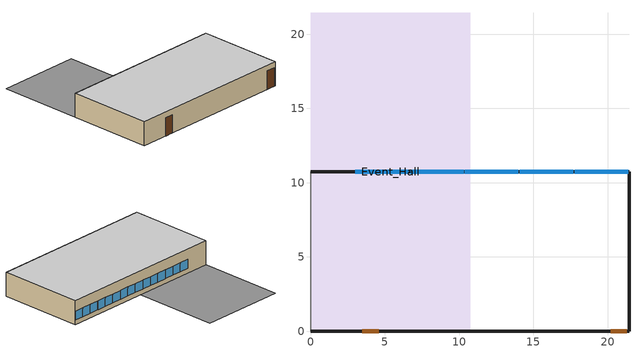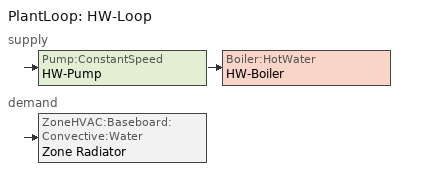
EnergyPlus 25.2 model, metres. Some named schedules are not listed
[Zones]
Event_Hall
 floor ground (Floor_Construction): 0,0 0,21.44 10.74,21.44 10.74,0 z0
 wall outside (Insulated_Brick_Wall): 0,0 21.44,0 21.44,10.74 0,10.74 z0:3
 wall adiabatic (Insulated_Brick_Wall): 0,10.74 0,0 z0:3
 window (Window_Double_LowE_Argon): 6.6,10.74 5.4,10.74 / 5.4,10.74 4.2,10.74 / 4.2,10.74 3,10.74 / 10.3,10.74 9.1,10.74 / 9.1,10.74 7.9,10.74 / 7.9,10.74 6.7,10.74 / 14,10.74 12.8,10.74 / 12.8,10.74 11.6,10.74 / 11.6,10.74 10.4,10.74 / 17.7,10.74 16.5,10.74 / 16.5,10.74 15.3,10.74 / 15.3,10.74 14.1,10.74 / 21.4,10.74 20.2,10.74 / 20.2,10.74 19,10.74 / 19,10.74 17.8,10.74 z0.6:1.7
 door (Simple_Door): 3.5,0 4.6,0 / 20.2,0 21.3,0 z0:2.28
 ceiling adiabatic (Concrete_Roof): 0,0 21.44,0 21.44,10.74 0,10.74 z3
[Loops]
PlantLoop 'HW-Loop'
 supply: Pump:ConstantSpeed 'HW-Pump' > Boiler:HotWater 'HW-Boiler'
 demand: ZoneHVAC:Baseboard:Convective:Water 'Zone Radiator'
[Building]
eventhall: North Axis {deg}=0; Terrain=City; Loads Convergence Tolerance Value {W}=0.05; Temperature Convergence Tolerance Value {deltaC}=0.05; Solar Distribution=FullExterior; Maximum Number of Warmup Days=30; Minimum Number of Warmup Days=6
[Site:Location]
Kalamata_Greece: Latitude {deg}=37.02; Longitude {deg}=22.11; Time Zone {hr}=2; Elevation {m}=8
[SizingPeriod:DesignDay] Day of Month=21; Dry-Bulb Temperature Range Modifier Type=DefaultMultipliers; Barometric Pressure {Pa}=101325; Wind Speed {m/s}=3; Wind Direction {deg}=0; Rain Indicator=No; Snow Indicator=No; Daylight Saving Time Indicator=No; Solar Model Indicator=ASHRAEClearSky; Sky Clearness=1
Name | Month | Day Type | Maximum Dry-Bulb Temperature {C} | Daily Dry-Bulb Temperature Range {C} | Humidity Condition Type | Wetbulb or DewPoint at Maximum Dry-Bulb {C}
KalamataSummerDesignDay | 7 | SummerDesignDay | 33.2 | 11 | Wetbulb | 23
KalamataWinterDesignDay | 1 | WinterDesignDay | 1.2 | 0 | WetBulb | -1.5
[Material]
Plaster_Outer; Plaster_Inner: Smooth, 0.015, 0.87, 1800, 840, 0.9, 0.65, 0.65
Hollow_Brick_Core: MediumRough, 0.22, 0.35, 800, 840, 0.9, 0.7, 0.7
Cement_Lime_Render: MediumRough, 0.02, 0.87, 1800, 840, 0.9, 0.65, 0.65
Hollow_Clay_Brick: MediumRough, 0.25, 0.35, 800, 840, 0.9, 0.7, 0.7
EPS_Insulation: Smooth, 0.06, 0.035, 20, 1400, 0.9, 0.7, 0.7
Gypsum_Plaster: Smooth, 0.02, 0.25, 950, 1090, 0.9, 0.65, 0.65
Roof_Concrete: MediumRough, 0.2, 1.75, 2300, 880, 0.9, 0.6, 0.6
Door_Material: MediumRough, 0.04, 0.03, 32, 1400, 0.9, 0.7, 0.7
[Construction]
Floor_Construction: Plaster_Outer, Hollow_Brick_Core, Plaster_Inner
Insulated_Brick_Wall: Cement_Lime_Render, Hollow_Clay_Brick, EPS_Insulation, Gypsum_Plaster
Window_Double_LowE_Argon: Glass_LowE_4mm, Argon_16mm, Glass_Clear_4mm
Concrete_Roof: Roof_Concrete
Simple_Door: Door_Material
[WindowMaterial:Glazing]
Glass_LowE_4mm: SpectralAverage, 0.004, 0.84, 0.04, 0.04, 0.78, 0.1, 0.1, 0.04, 0.84, 0.84, 1
Glass_Clear_4mm: SpectralAverage, , 0.004, 0.84, 0.075, 0.075, 0.89, 0.08, 0.08, 0, 0.84, 0.84, 1
[WindowMaterial:Gas]
Argon_16mm: Gas Type=Argon; Thickness {m}=0.016
[Zone]
Event_Hall: Type=1; Multiplier=1; Ceiling Height {m}=3; Volume {m3}=690.78
[Sizing:Zone]
Event_Hall: Zone Cooling Design Supply Air Temperature Input Method=SupplyAirTemperature; Cooling Design Supply Air Temperature {C}=14; Zone Heating Design Supply Air Temperature Input Method=SupplyAirTemperature; Heating Design Supply Air Temperature {C}=40; Zone Cooling Design Supply Air Humidity Ratio {kgWater/kgDryAir}=0.009; Zone Heating Design Supply Air Humidity Ratio {kgWater/kgDryAir}=0.004
[Sizing:Plant]
HW-Loop: Heating, 82, 11
[Sizing:System]
AirLoop: Type of Load to Size On=Sensible; Design Outdoor Air Flow Rate {m3/s}=autosize; Minimum System Air Flow Ratio=0.3; Preheat Design Temperature {C}=4.5; Preheat Design Humidity Ratio {kgWater/kgDryAir}=0.008; Precool Design Temperature {C}=11; Precool Design Humidity Ratio {kgWater/kgDryAir}=0.008; Central Cooling Design Supply Air Temperature {C}=12.8; Central Heating Design Supply Air Temperature {C}=16.7; Sizing Option=NonCoincident; 100% Outdoor Air in Cooling=No; 100% Outdoor Air in Heating=No; Central Cooling Design Supply Air Humidity Ratio {kgWater/kgDryAir}=0.0085; Central Heating Design Supply Air Humidity Ratio {kgWater/kgDryAir}=0.008; Cooling Supply Air Flow Rate Method=DesignDay; Cooling Supply Air Flow Rate {m3/s}=0.333; Heating Supply Air Flow Rate Method=DesignDay; Heating Supply Air Flow Rate {m3/s}  (since you don't want air heating)=0; System Outdoor Air Method=ZoneSum; Zone Maximum Outdoor Air Fraction=0.5; Cooling Design Capacity Method=CoolingDesignCapacity; Cooling Design Capacity {W}=autosize; Heating Design Capacity Method=HeatingDesignCapacity; Heating Design Capacity {W} (disabled)=0
[People]
Room People: Zone or ZoneList Name  (change to your zone name)=Event_Hall; Number of People Schedule=OCCUPY-ROOM; Number of People Calculation Method=People; Number of People (when schedule = 1.0)=250; Fraction Radiant (example)=0.3; Activity Level Schedule=ActSchd
[ElectricEquipment]
EventHall_Equipment: Zone=Event_Hall; Schedule Name (09:00–14:00 Special Days)=EQUIP-Event; Design Level Calculation Method=EquipmentLevel; Total Equipment Power {W}=5000; Fraction Latent=0; Fraction Radiant=0.25; Fraction Lost=0
[ZoneContaminantSourceAndSink:CarbonDioxide]
Classroom_CO2_Source: Zone=Event_Hall; Design Generation Rate {m3/s} (approx for 30 students)=1.3E-4; Schedule=OCCUPY-ROOM
[ZoneControl:Thermostat]
Event_Hall Thermostat: Which zone it controls=Event_Hall; Thermostat mode schedule (on/off)=Zone Control Type Sched; Type of thermostat=ThermostatSetpoint:DualSetpoint; Name of dual setpoint object=DualSP-Control
[ThermostatSetpoint:DualSetpoint]
DualSP-Control: Heating setpoint schedule (you already have)=Htg-SetP-Sch; Cooling schedule from section 2=Clg-SetP-Sch
[Lights]
Event_Hall Lights: Zone or ZoneList=Event_Hall; Schedule=LIGHTS-1; Design Level Calculation Method=Watts/Area; Watts per Zone Floor Area {W/m2}=10; Return Air Fraction=0; Fraction Radiant=0.6; Fraction Visible=0.2; Fraction Replaceable=1
[ZoneInfiltration:DesignFlowRate]
Infiltration_Event_Hall: Zone=Event_Hall; Schedule=INFIL-SCH; Calculation Method=AirChanges/Hour; Air Changes per Hour (OPEN condition)=4; Constant Term Coefficient=1; Temperature Term Coefficient=0; Velocity Term Coefficient=0; Velocity Squared Term Coefficient=0
[ZoneVentilation:DesignFlowRate]
Vent_Event_Hall: Zone=Event_Hall; Schedule=Vent-Sch; Design Flow Rate Calculation Method=Flow/Person; Flow Rate per Person {m3/s-person}  (10 L/s-person)=0.01; Ventilation Air Fan Pressure Rise {Pa}  (0 = no fan power)=0; Ventilation Air Fan Total Efficiency=0
[ZoneHVAC:Baseboard:Convective:Water]
Zone Radiator: Availability Schedule=HVAC-Avail; Heating Design Capacity Method=HeatingDesignCapacity; Heating Design Capacity {W}=Autosize; U-Factor Times Area Value {W/K}=Autosize; Maximum Water Flow Rate {m3/s}=Autosize; Convergence Tolerance=0.001
[PlantEquipmentOperationSchemes]
HW-Loop-Operation: Control Scheme 1=HW-Heating-Operation; Control Scheme 1 Schedule=HW-Heating-Schedule
[PlantEquipmentOperation:HeatingLoad]
HW-Heating-Operation: 0, 1e9, HW-Boiler-EquipmentList
[PlantEquipmentList]
HW-Boiler-EquipmentList: Boiler:HotWater, HW-Boiler
[PlantLoop]
Plant Loop=HW-Loop; Fluid Type=Water; Plant Equipment Operation Scheme List=HW-Loop-Operation; Loop Temperature Setpoint Schedule=HW-SupplyOutlet; Maximum Loop Temperature {C}=100; Minimum Loop Temperature {C}=10; Maximum Loop Flow Rate {m3/s}=Autosize; Minimum Loop Flow Rate {m3/s}=0; Plant Loop Volume {m3}=Autosize; Load Distribution Scheme=Optimal
[Pump:ConstantSpeed]
HW-Pump: Rated Flow Rate {m3/s}=Autosize; Rated Pump Head {Pa}=50000; Rated Power Consumption {W}=Autosize; Motor Efficiency=0.9; Fraction of Motor Inefficiencies to Fluid Stream=0; Pump Control Type=INTERMITTENT
[SetpointManager:Scheduled]
HW-Loop-SetpointManager: Temperature, HW-Setpoint-Schedule, HW-SupplyOutlet
[Boiler:HotWater]
HW-Boiler: Fuel Type=Diesel; Nominal Capacity {W}=Autosize; Nominal Thermal Efficiency=0.8; Efficiency Curve Temperature Evaluation Variable=LeavingBoiler; Design Water Flow Rate {m3/s}=Autosize; Minimum Part Load Ratio=0.2; Maximum Part Load Ratio=1; Optimum Part Load Ratio=0.9; Water Outlet Upper Temperature Limit {C}=100; Boiler Flow Mode=ConstantFlow; On Cycle Parasitic Electric Load {W}=0; Sizing Factor=1
[ZoneHVAC:TerminalUnit:VariableRefrigerantFlow] A2 Terminal Unit Availability Schedule=HVAC-Avail; N1 Cooling Supply Air Flow Rate {m3/s}=autosize; N2 No Cooling Supply Air Flow Rate {m3/s}=autosize; N3 Heating Supply Air Flow Rate {m3/s}=autosize; N4 No Heating Supply Air Flow Rate {m3/s}=autosize; N5 Cooling Outdoor Air Flow Rate {m3/s}=0; N6 Heating Outdoor Air Flow Rate {m3/s}=0; N7 No Load Outdoor Air Flow Rate {m3/s}=0; A5 Supply Air Fan Operating Mode Schedule=FanOpModeCycling; A6 Supply Air Fan Placement=BlowThrough; N8 Zone Terminal Unit On Parasitic Electric Energy Use {W}=0; N9 Zone Terminal Unit Off Parasitic Electric Energy Use {W}=0; N10 Rated Heating Capacity Sizing Ratio=1; N11 Maximum Supply Air Temperature from Supplemental Heater {C}=autosize; N12 Max Outdoor Dry-Bulb Temp for Supplemental Heater Operation {C}=21
Name | A1 Zone Terminal Unit | A8 Supply Air Fan Object | A12 Cooling Coil Object
 | VRF TU Floor1 Event_Hall | VRF TU Floor1 Event_Hall Fan | VRF TU Floor1 Event_Hall Cool Coil
 | VRF TU Floor2 Event_Hall | VRF TU Floor2 Event_Hall Fan | VRF TU Floor2 Event_Hall Cool Coil
 | VRF TU Floor3 Event_Hall | VRF TU Floor3 Event_Hall Fan | VRF TU Floor3 Event_Hall Cool Coil
 | VRF TU Floor4 Event_Hall | VRF TU Floor4 Event_Hall Fan | VRF TU Floor4 Event_Hall Cool Coil
[Fan:OnOff]
VRF TU Floor1 Event_Hall Fan: HVAC-Avail, 0.7, 500, autosize, 0.9, 1, Event_Hall VRF Floor1 Inlet Node, VRF Floor1 Fan Outlet Node
VRF TU Floor2 Event_Hall Fan: HVAC-Avail, 0.7, 500, autosize, 0.9, 1, Event_Hall VRF Floor2 Inlet Node, VRF Floor2 Fan Outlet Node
VRF TU Floor3 Event_Hall Fan: HVAC-Avail, 0.7, 500, autosize, 0.9, 1, Event_Hall VRF Floor3 Inlet Node, VRF Floor3 Fan Outlet Node
VRF TU Floor4 Event_Hall Fan: HVAC-Avail, 0.7, 500, autosize, 0.9, 1, Event_Hall VRF Floor4 Inlet Node, VRF Floor4 Fan Outlet Node
[Coil:Cooling:DX:VariableRefrigerantFlow]
VRF TU Floor1 Event_Hall Cool Coil: HVAC-Avail, autosize, autosize, autosize, VRF TU CoolCapFT, VRF TU CoolCapFFF, VRF Floor1 Fan Outlet Node, Event_Hall VRF Floor1 Outlet Node
VRF TU Floor2 Event_Hall Cool Coil: HVAC-Avail, autosize, autosize, autosize, VRF TU CoolCapFT, VRF TU CoolCapFFF, VRF Floor2 Fan Outlet Node, Event_Hall VRF Floor2 Outlet Node
VRF TU Floor3 Event_Hall Cool Coil: HVAC-Avail, autosize, autosize, autosize, VRF TU CoolCapFT, VRF TU CoolCapFFF, VRF Floor3 Fan Outlet Node, Event_Hall VRF Floor3 Outlet Node
VRF TU Floor4 Event_Hall Cool Coil: HVAC-Avail, autosize, autosize, autosize, VRF TU CoolCapFT, VRF TU CoolCapFFF, VRF Floor4 Fan Outlet Node, Event_Hall VRF Floor4 Outlet Node
[ZoneTerminalUnitList]
VRF TU List Event_Hall: Zone Terminal Unit Name 1=VRF TU Floor1 Event_Hall; Zone Terminal Unit Name 2=VRF TU Floor2 Event_Hall; Zone Terminal Unit Name 3=VRF TU Floor3 Event_Hall; Zone Terminal Unit Name 4=VRF TU Floor4 Event_Hall
[AirConditioner:VariableRefrigerantFlow]
1 Heat Pump=VRF Outdoor Event_Hall; 2 Availability Schedule=HVAC-Avail; 3 Gross Rated Total Cooling Capacity {W}=40000; 4 Gross Rated Cooling COP {W/W}=3.5; 5 Min Condenser Inlet Temp in Cooling Mode {C}=-5; 6 Max Condenser Inlet Temp in Cooling Mode {C}=43; 7 Cooling Cap Ratio Modifier Function of Low Temp Curve=VRF Sys CoolCapFT; 10 Cooling EIR Modifier Function of Low Temp Curve=VRF Sys CoolEIRFT; 17 Gross Rated Heating Capacity {W}=40000; 19 Gross Rated Heating COP {W/W}=3.5; 20 Min Condenser Inlet Temp in Heating Mode {C}=-20; 21 Max Condenser Inlet Temp in Heating Mode {C}=15; 22 Heating Cap Ratio Modifier Function of Low Temp Curve=VRF Sys HeatCapFT; 25 Heating EIR Modifier Function of Low Temp Curve=VRF Sys HeatEIRFT; 28 Heating Performance Curve Outdoor Temperature Type=WetBulbTemperature; 29 Heating EIR Modifier Function of Low Part-Load Ratio Curve=VRF_HeatEIRLowPLR; 33 Minimum Heat Pump Part-Load Ratio=0.25; 34 Zone Name for Master Thermostat Location=Event_Hall; 35 Master Thermostat Priority Control Type=MasterThermostatPriority; 37 Zone Terminal Unit List=VRF TU List Event_Hall; 50 Defrost Strategy=ReverseCycle; 51 Defrost Control=Timed; 52 Defrost Energy Input Ratio Modifier Function of Temperature Curve=VRF_DefrostEIRFT; 53 Defrost Time Period Fraction=0.058333; 54 Resistive Defrost Heater Capacity {W}=0; 55 Maximum Outdoor Dry-bulb Temperature for Defrost Operation {C}=5; 56 Condenser Type=AirCooled
[Zone equipment]
Event_Hall: VRF TU Floor1 Event_Hall, VRF TU Floor2 Event_Hall, VRF TU Floor3 Event_Hall, VRF TU Floor4 Event_Hall, Zone Radiator
[Schedule:Compact]
OCCUPY-ROOM: Fraction, Through: 12/31, For: CustomDay1 CustomDay2, Until: 09:00, 0, Until: 14:00, 1, Until: 24:00, 0, For: AllOtherDays, Until: 24:00, 0
LIGHTS-1: On/Off, Through: 12/31, For: CustomDay1 CustomDay2, Until: 08:00, 0, Until: 14:00, 1, Until: 24:00, 0, For: AllOtherDays, Until: 24:00, 0
HVAC-Avail: Fraction, Through: 12/31, For: CustomDay1 CustomDay2, Until: 08:30, 0, Until: 14:00, 1, Until: 24:00, 0, For: AllOtherDays, Until: 24:00, 0
EQUIP-Event: Through: 12/31, For: CustomDay1 CustomDay2, Until: 08:00, 0, Until: 14:00, 1, Until: 24:00, 0, For: AllOtherDays, Until: 24:00, 0
FanOpModeCycling: Any Number, Through: 12/31, For: AllDays, Until: 24:00, 0
Zone Control Type Sched: Control Type, Through: 12/31, For: CustomDay1 CustomDay2, Until: 08:00, 0, Until: 14:00, 4, Until: 24:00, 0, For: AllOtherDays, Until: 24:00, 4
INFIL-SCH: Fraction, Through: 12/31, For: CustomDay1 CustomDay2, Until: 08:00, 0.05, Until: 09:00, 1, Until: 14:00, 0.05, Until: 15:00, 1, Until: 24:00, 0.05, For: AllOtherDays, Until: 24:00, 0.05
Vent-Sch: Fraction, Through: 12/31, For: CustomDay1 CustomDay2, Until: 08:00, 0, Until: 08:30, 1, Until: 14:00, 0, Until: 14:30, 1, Until: 24:00, 0, For: AllOtherDays, Until: 24:00, 0
ActSchd: Any Number, Through: 12/31, For: CustomDay1 CustomDay2, Until: 09:00, 0, Until: 14:00, 117.24, Until: 24:00, 0, For: AllOtherDays, Until: 24:00, 0
Htg-SetP-Sch: Temperature, Through: 12/31, For: CustomDay1 CustomDay2, Until: 08:00, 16, Until: 14:00, 24, Until: 24:00, 16, For: AllOtherDays, Until: 24:00, 16
Clg-SetP-Sch: Temperature, Through: 12/31, For: CustomDay1 CustomDay2, Until: 08:00, 30, Until: 14:00, 25, Until: 24:00, 30, For: AllOtherDays, Until: 24:00, 30
HW-Heating-Schedule: Fraction, Through: 12/31, For: AllDays, Until: 24:00, 1
HW-Setpoint-Schedule: Temperature, Through: 12/31, For: AllDays, Until: 24:00, 60
[Curve:Biquadratic]
VRF TU CoolCapFT; VRF Sys CoolCapFT; VRF Sys CoolEIRFT: 1, 0, 0, 0, 0, 0, 15, 30, 20, 45
VRF Sys HeatCapFT; VRF Sys HeatEIRFT: 1, 0, 0, 0, 0, 0, -10, 20, -20, 15
VRF_DefrostEIRFT: 1, 0, 0, 0, 0, 0, -20, 10, 10, 25
[Curve:Quadratic]
VRF TU CoolCapFFF: 1, 0, 0, 0, 2
VRF_HeatEIRLowPLR: 1, 0, 0, 0, 1.2
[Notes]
eventhall.idf
Location:                Kalamata, Greece
Run Period (Weather File): Full Annual Simulation, Kalamata
Floor Area:              230.26 m2
Number of Stories:       1
Official single-day events
Official single-day holidays
Christmas break: Dec 24 – Jan 6
Split into two periods to avoid year boundary issues
Easter holidays: Apr 10 – Apr 23
Summer break: Jun 16 – Sep 10
